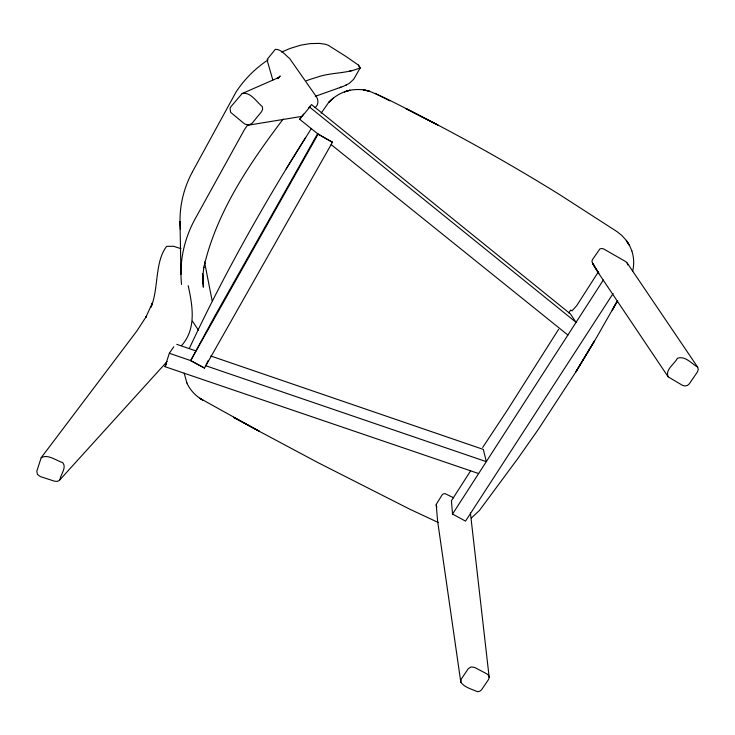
<?xml version="1.0" encoding="UTF-8"?>
<svg xmlns="http://www.w3.org/2000/svg" width="735" height="735" viewBox="0 0 735 735"><rect width="100%" height="100%" fill="white"/><g stroke="black" fill="none" stroke-linecap="round" stroke-linejoin="round"><path stroke-width="1.1" d="M470.428 513.03L489.188 677.459L488.564 679.471L481.554 689.788L479.854 691.222L477.52 691.699C471.953 689.209 464.391 687.455 460.808 682.181L437.601 521.014L436.204 504.421L441.928 495.197A3.445 3.179 -1.2 0 1 445.052 493.644L453.624 497.779M632.587 271.5C634.287 264.646 634.029 257.323 631.732 250.644M150.794 307.653C158.971 288.892 154.433 262.165 166.652 246.344L173.57 246.28L181.021 248.696M151.529 305.76L152.494 302.701L145.769 317.419L146.412 316.307L136.783 331.09L41.178 457.721L36.842 471.107L37.393 474.369L40.407 476.611L54.5 481.177L57.036 481.416L59.223 480.534L167.167 361.464M478.632 473.551L164.989 366.682L169.335 353.287L173.782 346.764M169.335 353.287L190.677 360.591L318.108 134.11L332.459 142.287L318.108 134.11L299.669 119.272L303.61 114.081M267.154 59.406L275.313 49.346C281.211 49.015 285.437 55.272 289.663 58.524L315.205 95.063C318.439 98.646 319.275 104.526 314.966 107.696M207.987 360.802L205.791 365.754L486.304 461.654L483.327 449.416L210.78 355.997M190.677 360.591L204.486 368.079L190.677 360.591L214.776 316.151L317.805 133.338M189.4 348.271C223.412 275.524 262.836 205.396 305.641 137.473M59.985 479.734C60.49 474.369 67.004 467.717 62.714 462.609C56.227 460.689 47.904 453.771 41.178 457.721M192.478 171.742L236.137 91.838A111.141 107.328 -27.3 0 1 248.963 75.824A110.544 106.777 -27.3 0 1 264.389 62.42A109.653 105.941 -27.3 0 1 268.11 59.847M616.83 301.956L594.284 341.453L575.726 372.066L594.385 341.086L576.056 371.588L538.093 429.709L518.028 458.254L479.468 510.43L471.31 518.046M617.033 301.534L612.273 310.096L617.639 300.67M281.735 52.102A109.653 105.941 -27.3 0 1 290.996 48.152L300.872 45.147L310.152 43.604L319.358 43.393L325.513 44.265L328.361 45.322L346.323 56.705L358.469 65.112L360.279 67.73L353.728 79.215L349.153 83.505L343.282 86.353L315.278 96.331M204.486 368.079L332.486 142.204M164.989 366.682L166.615 363.889M286.2 168.903L311.254 128.643M558.618 329.308L507.306 410.222L482.674 447.468M568.817 312.926L570.617 310.041L572.041 310.85L576.672 305.687L598.52 271.656M321.121 113.208L328.628 102.505L333.166 98.269L328.628 102.505M470.648 470.813L451.428 500.755L452.53 514.068L465.54 521.106L613.119 293.504M452.53 514.068L603.334 280.017M309.711 107.172L311.475 104.535L570.332 313.845L576.056 322.343L309.711 107.172L299.669 119.272M306.33 80.758A123.112 117.242 -26 0 1 317.116 77.239C330.943 72.186 347.159 73.868 360.279 67.73M181.821 345.294C196.594 328.389 192.561 305.714 188.188 285.658M278.087 78.581L280.228 75.962L277.233 78.599M308.59 108.008L310.032 106.272M283.15 119.079C249.303 163.804 216.31 212.323 203.714 267.843L203.825 267.209L203.117 273.879L203.338 287.183L202.456 273.466M328.857 102.294C334.517 96.175 342.032 91.912 350.2 90.212L344.357 91.866C352.203 89.045 360.839 88.751 368.86 91.03C392.683 100.566 414.953 113.778 437.986 125.069L405.646 108.44C458.346 134.928 509.879 163.721 559.978 194.858L617.106 231.69L621.819 235.43L626.202 240.235L629.472 245.343L631.843 250.911M278.418 77.644L242.109 93.566L230.974 106.639L230.073 108.403L230.634 112.354L244.58 123.912L248.513 125.143L302.609 116.268M346.378 85.03L345.523 85.398M340.25 87.428L340.939 87.18L339.414 87.722M242.109 93.566C250.497 91.507 256.543 102.027 262.257 106.529L262.634 109.203L261.605 111.619L252.004 123.37L248.513 125.143M349.575 71.038L352.589 70.542M368.86 91.03L363.301 89.881L369.42 91.158M438.345 522.539L409.524 509.07L318.053 462.664L259.198 431.261L199.745 398.214L202.915 400.217M176.749 344.329L195.813 350.871M375.245 93.409L389.844 100.842M202.832 400.162C195.832 396.174 189.924 390.074 186.745 382.623M331.136 144.584L567.889 335.022M668.161 376.825L682.42 385.305L684.91 385.985L687.455 385.425L689.375 383.762L697.469 371.846L698.25 369.521L697.671 367.169L627.203 263.038L625.834 261.678L603.747 248.99L601.919 248.467L599.889 248.917L592.493 259.565L591.941 261.283L592.686 263.589L598.795 273.346L592.465 263.167L598.446 273.007L668.161 376.825C664.817 369.834 674.601 363.88 677.394 358.331C684.809 355.262 691.837 363.807 697.671 367.169M592.686 263.589L593.788 264.545M198.56 330.355L192.423 321.149M436.884 507.168L436.121 505.101M358.469 65.112L359.92 68.236M186.883 382.981L184.209 373.224M267.384 61.097L272.86 80.115M489.188 677.459L488.564 675.41L486.846 673.876L474.635 667.435L471.071 666.93L468.223 668.749L461.258 679.122L460.808 682.181M627.203 263.038L627.672 264.866M212.139 300.78L204.523 261.954M204.661 262.606L204.845 263.47M202.511 273.944L203.154 284.032M192.487 171.751A109.396 103.975 -15.3 0 0 180.001 221.511L180.957 274.366A121.156 113.273 -16 0 0 181.536 284.473M180.415 229.504A107.935 102.597 -15.1 0 1 180.011 221.511M180.939 274.366A122.809 114.807 -16.2 0 1 195.023 219.094L244.323 129.838A124.987 118.96 -26 0 1 247.943 124.693M259.299 431.27L233.629 417.342L259.299 431.27M628.462 243.726L626.266 240.547L629.472 245.343L628.462 243.726"/></g></svg>
